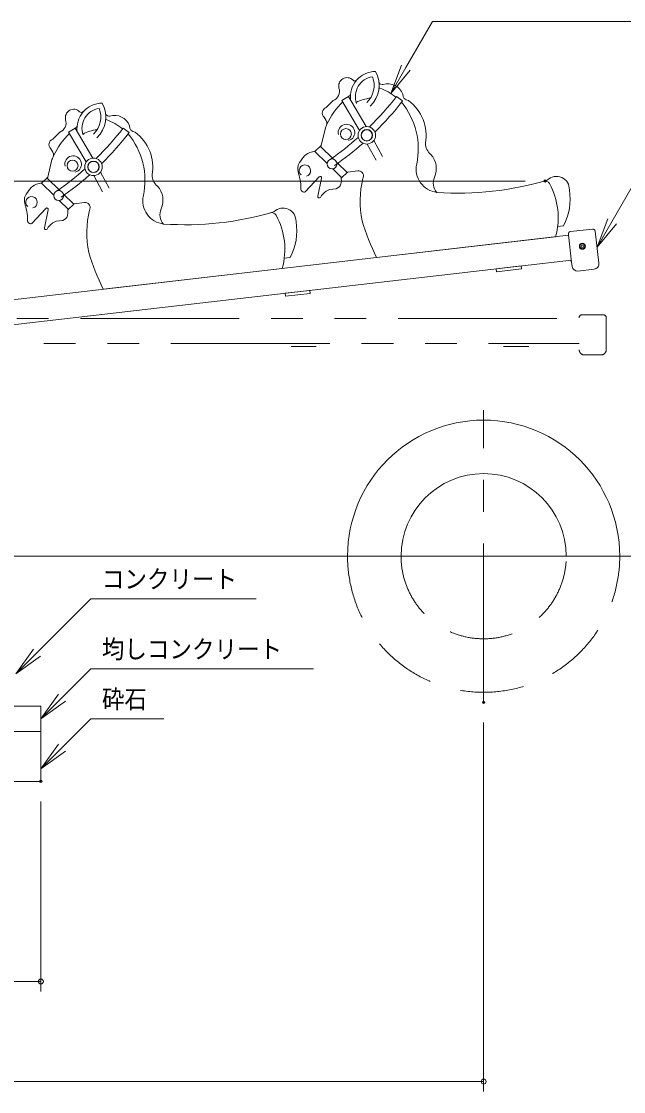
# Model space of a CAD drawing. Units: millimetres at full size, sheet at 1:10; details may follow other scales. Extents: x 5 to 8405, y -12 to 5952.
# Drawn here: x 3123 to 4327, y 1142 to 3281 of the extents above; entities that cross this region are included whole.
import ezdxf
from ezdxf.enums import TextEntityAlignment as Align

# ---------------------------------------------------------------- set-up
doc = ezdxf.new("R2010")
doc.units = ezdxf.units.MM
doc.header["$LTSCALE"] = 10
doc.header["$PDMODE"] = 32
doc.header["$PDSIZE"] = 5
for name, pattern in [('USER1', [19.05, 12.7, -6.35]), ('USER2', [50.8, 31.75, -6.35, 6.35, -6.35]), ('USER3', [63.5, 31.75, -6.35, 6.35, -6.35, 6.35, -6.35])]:
    doc.linetypes.add(name, pattern=pattern)
doc.layers.add('LY_5', color=7, linetype='Continuous', lineweight=0)
doc.layers.add('LY_6', color=7, linetype='Continuous', lineweight=0)
doc.styles.add('ＭＳ ゴシック', font='')
doc.styles.get('ＭＳ ゴシック').set_extended_font_data('MS Gothic')

# ---------------------------------------------------------------- blocks, each defined once
blk = doc.blocks.new('-003-_U3')
at = {"color": 7, "linetype": 'Continuous', "lineweight": 0}
for p, q in [((-1, 0.1667), (0, 0)), ((0, 0), (-1, 0)), ((-1, -0.1667), (0, 0))]:
    blk.add_line(p, q, dxfattribs=at)
blk = doc.blocks.new('-014-_DOTBLANK')
at = {"color": 7, "linetype": 'Continuous', "lineweight": 0}
blk.add_line((-0.5, 0), (-1, 0), dxfattribs=at)
blk.add_circle((0, 0), 0.5, dxfattribs=at)

msp = doc.modelspace()

# ---------------------------------------------------------------- linework, layer by layer
at = {"layer": 'LY_5'}
for p, q in [((3776.71, 3130.32), (3763.78, 3122.72)), ((3811.92, 3070.46), (3776.71, 3130.32)), ((3872.92, 3130.75), (3884.81, 3121.6)), ((3746.5, 3122.2), (3732.15, 3108.3)), ((3798.99, 3062.86), (3763.78, 3122.72)), ((3200.14, 3058.99), (3185.79, 3045.08)), ((3230.35, 3067.11), (3217.43, 3059.5)), ((3252.63, 2999.64), (3217.43, 3059.5)), ((3265.56, 3007.25), (3230.35, 3067.11)), ((3326.57, 3067.53), (3338.45, 3058.38)), ((3722.31, 3032.8), (3730.61, 3067.93)), ((3827.59, 3042.7), (3845.07, 3010.39)), ((3709.65, 3020.26), (3722.31, 3032.8)), ((3709.76, 3020.37), (3734.06, 2996.64)), ((3720.42, 3030.93), (3746.71, 3005.26)), ((3814.4, 3035.56), (3831.88, 3003.25)), ((3175.95, 2969.59), (3184.25, 3004.71)), ((3753.57, 2998.56), (3774, 2978.62)), ((3281.24, 2979.48), (3298.71, 2947.18)), ((3745.27, 2985.71), (3763.53, 2967.89)), ((3762.44, 2966.98), (3775.1, 2979.52)), ((3775.1, 2979.52), (3795.63, 2981.9)), ((3163.29, 2957.04), (3175.95, 2969.59)), ((3163.4, 2957.15), (3187.71, 2933.43)), ((3174.06, 2967.71), (3200.36, 2942.04)), ((3268.04, 2972.34), (3285.52, 2940.04)), ((3690.13, 2940.1), (3718.12, 2970.01)), ((3715.53, 2931.4), (3723.24, 2967.33)), ((3760.02, 2952.15), (3757.44, 2949.17)), ((3761.62, 2955.75), (3760.02, 2952.15)), ((3762.6, 2961.33), (3761.62, 2955.75)), ((3762.44, 2966.98), (3762.6, 2961.33)), ((3207.22, 2935.35), (3227.65, 2915.4)), ((3723.17, 2932.52), (3720.68, 2928.75)), ((3726.03, 2936), (3723.17, 2932.52)), ((3728.93, 2938.84), (3726.03, 2936)), ((3732.14, 2941.33), (3728.93, 2938.84)), ((3738.67, 2944.4), (3732.14, 2941.33)), ((3745.84, 2945.2), (3738.67, 2944.4)), ((3752.03, 2946.06), (3745.84, 2945.2)), ((3757.44, 2949.17), (3752.03, 2946.06)), ((3198.91, 2922.49), (3217.17, 2904.67)), ((3216.08, 2903.77), (3228.74, 2916.31)), ((3228.74, 2916.31), (3249.28, 2918.68)), ((3143.78, 2876.88), (3171.77, 2906.79)), ((3169.17, 2868.19), (3176.89, 2904.11)), ((3213.66, 2888.94), (3211.09, 2885.95)), ((3215.27, 2892.54), (3213.66, 2888.94)), ((3216.24, 2898.11), (3215.27, 2892.54)), ((3216.08, 2903.77), (3216.24, 2898.11)), ((3176.81, 2869.3), (3174.32, 2865.54)), ((3179.67, 2872.79), (3176.81, 2869.3)), ((3182.58, 2875.63), (3179.67, 2872.79)), ((3185.79, 2878.12), (3182.58, 2875.63)), ((3192.32, 2881.18), (3185.79, 2878.12)), ((3199.49, 2881.98), (3192.32, 2881.18)), ((3205.67, 2882.84), (3199.49, 2881.98)), ((3211.09, 2885.95), (3205.67, 2882.84)), ((4206.52, 2871.98), (4194.93, 2870.64)), ((1333.78, 2519.49), (4216.55, 2853.04)), ((4190.72, 2850.05), (3833.1, 2808.67)), ((4216.43, 2854.03), (4216.32, 2855.02)), ((4222.75, 2799.39), (4216.43, 2854.03)), ((4264.42, 2865.62), (4220.71, 2860.56)), ((4269.96, 2861.23), (4277.37, 2797.16)), ((2876.53, 2647.66), (4222.29, 2803.37)), ((3660.16, 2808.77), (3648.58, 2807.43)), ((4221.3, 2803.25), (4222.29, 2803.37)), ((4221.64, 2800.27), (4221.3, 2803.25)), ((3644.36, 2786.83), (3286.75, 2745.45)), ((4072.29, 2786.01), (4121.96, 2791.76)), ((4072.98, 2780.05), (4072.29, 2786.01)), ((4122.65, 2785.8), (4072.98, 2780.05)), ((4121.96, 2791.76), (4122.65, 2785.8)), ((4222.64, 2800.39), (4221.64, 2800.27)), ((4223.73, 2790.95), (4222.75, 2799.39)), ((4268.15, 2785.52), (4235.37, 2781.73)), ((3650.11, 2737.16), (3699.78, 2742.91)), ((3699.78, 2742.91), (3700.47, 2736.95)), ((3650.8, 2731.2), (3650.11, 2737.16)), ((3700.47, 2736.95), (3650.8, 2731.2)), ((2817.25, 2211.69), (4544, 2211.69)), ((3162, 1911.69), (2412, 1911.69)), ((3162, 1911.69), (3162, 1761.69)), ((3162, 1861.69), (2412, 1861.69)), ((3162, 1761.69), (2412, 1761.69))]:
    msp.add_line(p, q, dxfattribs=at)
at = {"layer": 'LY_5', "linetype": 'USER3'}
for p, q in [((1336, 2686.94), (4238, 2686.94)), ((4238, 2687.94), (4238, 2688.94)), ((4287, 2693.94), (4243, 2693.94)), ((4292, 2688.94), (4292, 2624.44)), ((2787, 2636.94), (4238, 2636.94)), ((3712, 2630.94), (3662, 2630.94)), ((4137, 2630.94), (4087, 2630.94)), ((4281.5, 2613.94), (4248.5, 2613.94))]:
    msp.add_line(p, q, dxfattribs=at)
at = {"layer": 'LY_5', "linetype": 'USER2'}
msp.add_line((4047, 1919.69), (4047, 2503.69), dxfattribs=at)
at = {"layer": 'LY_5'}
for centre, radius in [((3771.63, 3055.36), 10.99), ((3813.47, 3053.03), 17.5), ((3813.47, 3053.03), 11.5), ((3813.47, 3053.03), 11), ((3225.28, 2992.14), 10.99), ((3267.11, 2989.82), 17.5), ((3267.11, 2989.82), 11.5), ((3267.11, 2989.82), 11), ((3744.01, 2995.63), 10), ((3197.66, 2932.42), 10), ((4244.25, 2831.08), 6), ((4244.25, 2831.08), 4.75), ((4244.25, 2831.08), 2.4)]:
    msp.add_circle(centre, radius, dxfattribs=at)
for centre, radius, start, end in [((3773.96, 3151.58), 16.68, 44.28535, 194.68157), ((3831.28, 3129.87), 50.72, 90.69611, 187.81127), ((3831.28, 3129.87), 40.72, 99.30391, 198.73547), ((3781.35, 3152.37), 46.82, 313.31232, 22.18932), ((3781.35, 3152.37), 56.82, 313.31232, 29.77265), ((3737.48, 3141.39), 21.2, 295.16879, 16.33021), ((3789.49, 3166.72), 5, 224.28535, 318.59911), ((3845.46, 3164.69), 10.37, 223.43158, 273.90263), ((3828.62, 3061.82), 86.25, 83.13102, 83.78099), ((3800.38, 3039.86), 114.3, 51.39064, 70.28712), ((3855.88, 3124.58), 31.31, 19.7983, 108.07297), ((3853.72, 3038.22), 120.06, 127.3277, 129.90062), ((3830.95, 3041.71), 86.25, 96.66237, 116.75717), ((3403.62, 3492.17), 592.35, 314.5025, 322.39952), ((3897.54, 3134.45), 12.22, 176.53703, 265.9119), ((3227.61, 3088.36), 16.68, 44.28535, 194.68157), ((3284.93, 3066.65), 50.72, 90.69611, 187.81127), ((3284.93, 3066.65), 40.72, 99.30391, 198.73547), ((3234.99, 3089.16), 46.82, 313.31232, 22.18932), ((3234.99, 3089.16), 56.82, 313.31232, 29.77265), ((3735.56, 3097.74), 11.09, 107.9278, 229.42815), ((3859.14, 3019.64), 137.01, 133.08615, 156.15716), ((3403.62, 3492.17), 607.35, 314.55957, 322.39952), ((3769.37, 3025.85), 147.05, 348.11787, 39.41494), ((3845.34, 3052.44), 86.66, 349.72003, 53.67511), ((3191.13, 3078.17), 21.2, 295.16879, 16.33021), ((3243.13, 3103.5), 5, 224.28535, 318.59911), ((3299.11, 3101.48), 10.37, 223.43158, 273.90263), ((3282.27, 2998.6), 86.25, 83.13102, 83.78099), ((3254.03, 2976.64), 114.3, 51.39064, 70.28712), ((3309.53, 3061.36), 31.31, 19.7983, 108.07297), ((3709.18, 3073.78), 24.68, 2.90056, 39.04595), ((3307.37, 2975), 120.06, 127.3277, 129.90062), ((3284.59, 2978.49), 86.25, 96.66237, 116.75717), ((2857.26, 3428.95), 592.35, 314.5025, 322.39952), ((3351.19, 3071.23), 12.22, 176.53703, 265.9119), ((3298.98, 2989.22), 86.66, 349.72003, 53.67511), ((3880.68, 3004.17), 163.05, 154.24362, 156.9826), ((3772.9, 3058.48), 16.58, 284.66956, 192.98076), ((3189.2, 3034.53), 11.09, 107.9278, 229.42815), ((3312.79, 2956.43), 137.01, 133.08615, 156.15716), ((2857.26, 3428.95), 607.35, 314.55957, 322.39952), ((3223.02, 2962.64), 147.05, 348.11787, 39.41494), ((3403.62, 3492.17), 592.35, 304.67761, 311.54654), ((3162.83, 3010.56), 24.68, 2.90056, 39.04595), ((3711.01, 2988.78), 31.73, 111.28695, 141.26368), ((3715.82, 2976.45), 44.97, 96.79318, 111.28695), ((3403.62, 3492.17), 607.35, 304.67761, 311.48947), ((3960.34, 3037.6), 29.74, 181.21086, 230.66242), ((3334.32, 2940.96), 163.05, 154.24362, 156.9826), ((3226.54, 2995.26), 16.58, 284.66956, 192.98076), ((3690.26, 2987.92), 14.68, 152.96441, 180.84954), ((3750.24, 2957.31), 82.02, 141.26368, 152.96441), ((3958.89, 2985.31), 46.76, 167.32056, 263.37856), ((3910.75, 2986.57), 41.59, 335.41689, 42.35829), ((2857.26, 3428.95), 592.35, 304.67761, 311.54654), ((2857.26, 3428.95), 607.35, 304.67761, 311.48947), ((3413.99, 2974.39), 29.74, 181.21086, 230.66242), ((3726.71, 2988.46), 51.13, 180.84954, 197.69357), ((3689.79, 2982.3), 11.45, 284.22316, 228.73326), ((3796.78, 2971.97), 10, 343.38409, 96.6), ((3164.66, 2925.56), 31.73, 111.28695, 141.26368), ((3169.46, 2913.23), 44.97, 96.79318, 111.28695), ((3606.85, 2950.23), 74.68, 3.77126, 17.69357), ((3635.58, 2952.12), 45.88, 356.79631, 3.77126), ((3720.31, 2967.96), 3, 347.87648, 136.9013), ((3999.68, 2920.33), 199.46, 166.55488, 191.08639), ((3890.92, 2943.87), 88.24, 163.38409, 165.00594), ((3975.83, 2958.08), 29.46, 157.67707, 220.70154), ((3996.18, 3562.44), 625.03, 266.08393, 286.5472), ((4169.68, 2951.57), 10, 29.04767, 105.85596), ((4192.51, 2944.99), 25.89, 357.27611, 135.00874), ((4055.88, 2888.37), 140.18, 344.13518, 29.04767), ((3143.9, 2924.71), 14.68, 152.96441, 180.84954), ((3203.89, 2894.1), 82.02, 141.26368, 152.96441), ((3143.44, 2919.09), 11.45, 284.22316, 228.73326), ((3412.53, 2922.1), 46.76, 167.32056, 263.37856), ((3364.4, 2923.36), 41.59, 335.41689, 42.35829), ((3707.98, 2948.07), 26.63, 176.79631, 185.95508), ((3688.35, 2946.02), 6.89, 185.95508, 264.03084), ((3687.94, 2942.15), 3, 264.03084, 316.9013), ((3718.46, 2930.77), 3, 167.87648, 317.65712), ((4105.96, 2925.46), 113.89, 331.99874, 9.24714), ((3180.35, 2925.25), 51.13, 180.84954, 197.69357), ((3060.49, 2887.01), 74.68, 3.77126, 17.69357), ((3250.43, 2908.75), 10, 343.38409, 96.6), ((3089.23, 2888.91), 45.88, 356.79631, 3.77126), ((3173.96, 2904.74), 3, 347.87648, 136.9013), ((3453.32, 2857.11), 199.46, 166.55488, 191.08639), ((3344.56, 2880.66), 88.24, 163.38409, 165.00594), ((3429.47, 2894.86), 29.46, 157.67707, 220.70154), ((3449.83, 3499.22), 625.03, 266.08393, 286.5472), ((3623.33, 2888.36), 10, 29.04767, 105.85596), ((3646.15, 2881.77), 25.89, 357.27611, 135.00874), ((3509.53, 2825.15), 140.18, 344.13518, 29.04767), ((3161.63, 2884.85), 26.63, 176.79631, 185.95508), ((3141.99, 2882.8), 6.89, 185.95508, 264.03084), ((3141.59, 2878.93), 3, 264.03084, 316.9013), ((3172.11, 2867.56), 3, 167.87648, 317.65712), ((3559.6, 2862.24), 113.89, 331.99874, 9.24714), ((4267.02, 3023.77), 484.31, 197.02462, 206.36817), ((4221.28, 2855.6), 5, 96.6, 186.6), ((4264.99, 2860.65), 5, 6.6, 96.6), ((3720.67, 2960.55), 484.31, 197.02462, 206.36817), ((4234.16, 2792.16), 10.5, 186.6, 276.59993), ((4266.94, 2795.95), 10.5, 276.59994, 6.6), ((4047, 2211.69), 272, 0, 180), ((4047, 2211.69), 165.1, 0, 180)]:
    msp.add_arc(centre, radius, start, end, dxfattribs=at)
at = {"layer": 'LY_5', "linetype": 'USER3'}
for centre, radius, start, end in [((4243, 2688.94), 5, 90, 180), ((4287, 2688.94), 5, 0, 90), ((4248.5, 2624.44), 10.5, 180, 269.99993), ((4281.5, 2624.44), 10.5, 269.99994, 0)]:
    msp.add_arc(centre, radius, start, end, dxfattribs=at)
at = {"layer": 'LY_5', "linetype": 'USER1'}
for radius in [272, 165.1]:
    msp.add_arc((4047, 2211.69), radius, 180, 0, dxfattribs=at)
at = {"layer": 'LY_6'}
for p, q in [((3891.59, 3188.34), (3944.85, 3280.59)), ((3944.85, 3280.59), (3964.85, 3280.59)), ((3964.85, 3280.59), (4508.37, 3280.59)), ((4303.66, 2881.15), (4371.06, 2997.89)), ((4129.68, 2961.57), (535, 2961.57)), ((3154.43, 2019.12), (3262, 2126.69)), ((3262, 2126.69), (3282, 2126.69)), ((3282, 2126.69), (3592.52, 2126.69)), ((3204.43, 1929.12), (3262, 1986.69)), ((3262, 1986.69), (3282, 1986.69)), ((3282, 1986.69), (3707, 1986.69)), ((3204.43, 1829.12), (3262, 1886.69)), ((3262, 1886.69), (3282, 1886.69)), ((3282, 1886.69), (3407.71, 1886.69)), ((4047, 1879.69), (4047, 1141.69)), ((3162, 1721.69), (3162, 1341.69)), ((3162, 1361.69), (2412, 1361.69)), ((4047, 1161.69), (1527, 1161.69))]:
    msp.add_line(p, q, dxfattribs=at)
for p in [(4169.68, 2961.57), (4047, 1919.69), (3162, 1761.69)]:
    msp.add_point(p, dxfattribs=at)

# ---------------------------------------------------------------- block references
at = {"layer": 'LY_6', "xscale": 60, "yscale": 60}
for p, rotation in [((3861.59, 3136.38), 240), ((4273.66, 2829.19), 240), ((3112, 1976.69), 225), ((3162, 1886.69), 225), ((3162, 1786.69), 225)]:
    msp.add_blockref('-003-_U3', p, dxfattribs=dict(at, rotation=rotation))
at = {"layer": 'LY_6', "xscale": 10, "yscale": 10}
for p in [(3162, 1361.69), (4047, 1161.69)]:
    msp.add_blockref('-014-_DOTBLANK', p, dxfattribs=at)

# ---------------------------------------------------------------- texts
at = {"layer": 'LY_6', "style": 'ＭＳ ゴシック', "width": 0.9}
for s, p in [('コンクリート', (3284, 2136.69)), ('均しコンクリート', (3284, 1996.69)), ('砕石', (3284, 1896.69))]:
    msp.add_text(s, height=36.66, dxfattribs=at).set_placement(p, align=Align.BOTTOM_LEFT)

doc.saveas('drawing.dxf')
